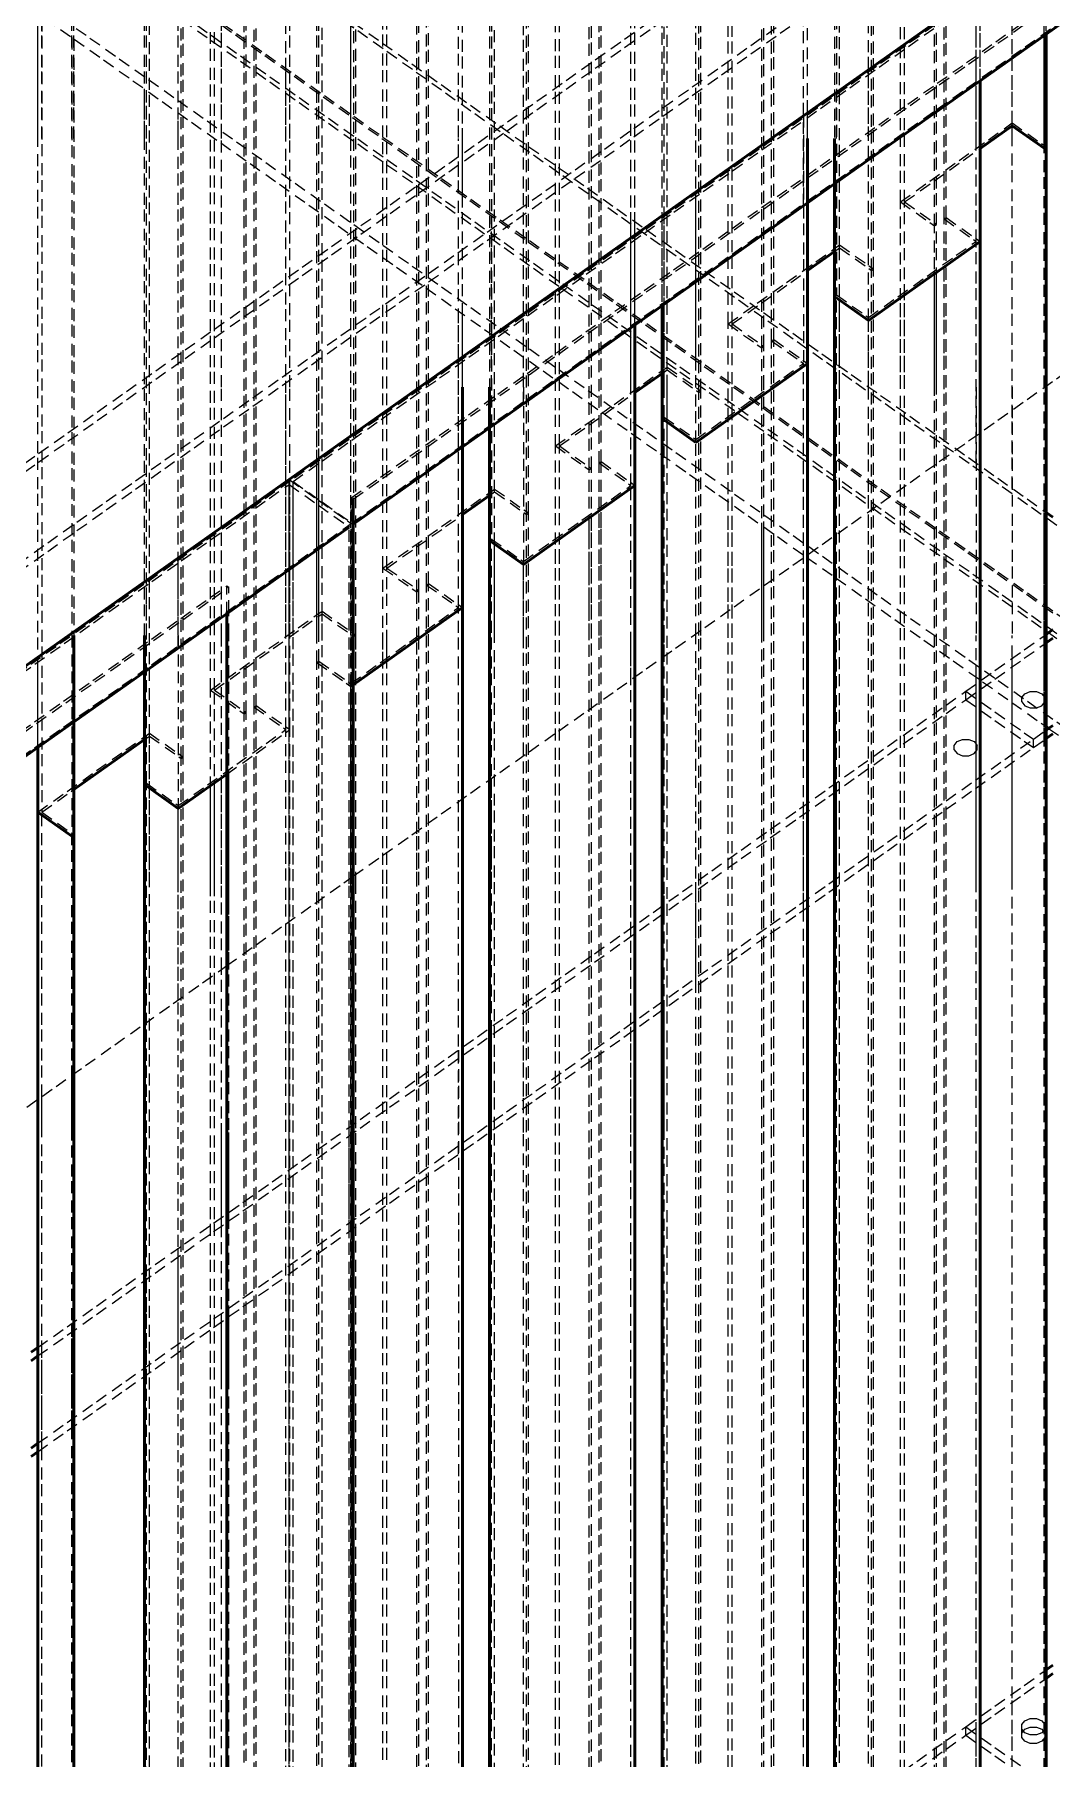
# Model space of a CAD drawing. Header units: millimetres. Extents: x 1091 to 14628, y 360 to 10440.
# Drawn here: x 4348 to 4666, y 2365 to 2906 of the extents above; entities that cross this region are included whole.
import ezdxf

# ---------------------------------------------------------------- set-up
doc = ezdxf.new("R2010")
doc.units = ezdxf.units.MM
doc.linetypes.add('Hidden', pattern=[15, 5, -3, 5, -2])
for name, color, linetype, lineweight in [('Default', 7, 'Continuous', 50), ('Edges', 7, 'Hidden', 15), ('HiddenEdges', 2, 'Hidden', 15), ('HiddenSilhouettes', 2, 'Hidden', 15), ('HiddenWires', 7, 'Hidden', 15), ('Silhouettes', 7, 'Continuous', 50), ('Wires', 7, 'Hidden', 15)]:
    doc.layers.add(name, color=color, linetype=linetype, lineweight=lineweight)

# ---------------------------------------------------------------- blocks, each defined once
blk = doc.blocks.new('Isometric')
at = {"layer": 'Edges'}
for points in [[(1722.724239325446, -834.7443493171438), (1722.724231755429, -787.6605266284705)], [(1709.430598823753, -825.3443246879872), (1709.43059427636, -797.0605469829918)], [(1709.430598630829, -824.1443737614914), (1709.430598630819, -824.144312180646)], [(1722.724255403188, -934.744328868014), (1722.724239325446, -834.7443493171438)], [(1577.201652629384, -957.6443460258627), (1577.201641843819, -890.5605274270154)], [(1709.430616372549, -934.4939338875458), (1709.430633066499, -1038.326590687279)], [(1722.724342228756, -1474.780058942874), (1722.72425536293, -934.4939338875458)], [(1722.724279083517, -1082.030710579357), (1722.724263691752, -986.2973574732293)], [(627.0617510559632, -1561.562332584145), (1433.163573251762, -991.5623195412352)], [(1432.315090321774, -1059.194089183902), (1432.315079680992, -993.0107887322113)], [(1433.163584173746, -1059.494631731392), (1433.163573251762, -991.5623195412347)], [(1407.142373855323, -1077.894404331448), (1407.142363069757, -1010.8105857326)], [(1381.969291306381, -1038.326590687279), (1381.969289744274, -1028.610634968031)], [(1316.279210447656, -1038.326590687279), (1316.279223923661, -1122.144349790001)], [(1360.826941360289, -1038.326590687279), (1360.826952987354, -1110.644349526855)], [(1381.969313392033, -1175.694437207575), (1381.969291306381, -1038.326590687279)], [(1407.142386717516, -1157.894387972144), (1407.14236749371, -1038.326590687279)], [(1432.315103660701, -1142.159247487012), (1432.315086966751, -1038.326590687279)], [(1433.163597464351, -1142.159247487012), (1433.163580770402, -1038.326590687279)], [(1505.076790908842, -1245.991904286746), (1505.076757520943, -1038.326590687279)], [(1577.201689171906, -1184.930711377902), (1577.201665491577, -1037.644329666559)], [(1709.430649760449, -1142.159247487012), (1709.430634604917, -1047.895205288499)], [(1381.969308000331, -1142.159247487012), (1381.969300336915, -1094.494502640382)], [(1316.279243835555, -1245.991904286746), (1316.279223923661, -1122.144349790001)], [(1360.827082590332, -1916.746061634054), (1360.826958054239, -1142.159247487012)], [(1381.969330641265, -1282.98082709857), (1381.969308000331, -1142.159247487012)], [(1407.142403966749, -1265.180777863139), (1407.14238418766, -1142.159247487012)], [(1432.31512035465, -1245.991904286746), (1432.31510332875, -1140.094590971755)], [(1433.163614158301, -1245.991904286746), (1433.163597035938, -1139.494615372088)], [(1577.201752317145, -1577.680059741419), (1577.201682172376, -1141.395185732522)], [(1505.076882351685, -1814.746059300059), (1505.076782291699, -1192.39518689952)], [(1381.969391470079, -1661.322531485679), (1381.96932469428, -1245.991904286746)], [(1432.315127009079, -1287.380972683098), (1432.315120009549, -1243.845447037718)], [(1432.315190154318, -1680.130321046615), (1432.31512035465, -1245.991904286746)], [(1433.163620716268, -1286.780997083431), (1433.163613716737, -1243.245471438052)], [(1433.163683861506, -1679.530345446948), (1433.163614158301, -1245.991904286746)], [(1360.826991442139, -1349.824561086479), (1360.826982530346, -1294.395189233514)], [(1722.724355526629, -1557.489874685945), (1722.724338832679, -1453.657217886212)]]:
    blk.add_lwpolyline(points, dxfattribs=at)
for points in [[(1433.163573251762, -991.5623195412347, 0), (2239.26539544756, -421.5623064983247, 0)], [(1709.43062319006, -976.8973328440732, 0), (1709.430598823753, -825.3443246879872, 0)], [(1649.32655251006, -906.6443448588655, 0), (1649.326540293696, -830.6612770878126, 0)], [(1649.326682113038, -1712.746056966065, 0), (1649.32655251006, -906.6443448588655, 0)], [(1505.076740826993, -934.4939338875458, 0), (1505.076752748707, -1008.64434719286, 0)], [(1577.20166560127, -1038.326590687279, 0), (1577.201652629384, -957.6443460258627, 0)], [(1407.142184769179, -973.1624167764521, 0), (1433.163573251762, -991.5623195412347, 0)], [(1649.326573681595, -1038.326590687279, 0), (1649.326563403215, -974.3973442505312, 0)], [(1505.076765610901, -1088.644330833556, 0), (1505.076752748707, -1008.64434719286, 0)], [(1723.572807181352, -1026.897373873566, 0), (1726.401241701862, -1028.8973793763, 0)], [(1709.430716536248, -1557.489874685945, 0), (1709.430633066499, -1038.326590687279, 0)], [(1649.326590375545, -1142.159247487012, 0), (1649.326582053051, -1090.395184565526, 0)], [(1360.826965849548, -1190.64433316755, 0), (1360.826952987354, -1110.644349526855, 0)], [(1316.279263681732, -1369.430711052214, 0), (1316.279240001403, -1222.144329340871, 0)], [(1407.142473543084, -1697.930118047004, 0), (1407.14240088161, -1245.991904286746, 0)], [(1407.14241757556, -1349.824561086479, 0), (1407.142409829411, -1301.645235858455, 0)], [(1381.96934138823, -1349.824561086479, 0), (1381.969336503927, -1319.445285093886, 0)], [(1316.279333258067, -1802.180051236079, 0), (1316.279256682201, -1325.895185406835, 0)], [(1709.430728426731, -1631.446036795186, 0), (1709.430704181252, -1480.644545472363, 0)]]:
    blk.add_polyline3d(points, dxfattribs=at)
at = {"layer": 'HiddenEdges'}
for points in [[(-598.9189538132803, 616.231204212138), (2726.603860038845, -1735.268849595611)], [(-572.7559923179786, 587.3550491884016), (2778.929769463667, -1782.645005042671)], [(1676.903723327044, -867.1443439550144), (1676.903593724066, -61.04263184781576)], [(1636.032825756693, -89.94262640559828), (1636.03295535967, -896.0443385127974)], [(1649.326541724495, -839.5605262600184), (1649.326422907083, -100.5426327516666)], [(1604.778823446367, -918.144345122012), (1604.778693843391, -112.042633014813)], [(1609.728571477395, -914.6443450419238), (1609.728441874417, -108.5426329347251)], [(1565.1807990624, -927.3443270219818), (1565.180669459423, -121.2426149147827)], [(1578.474439564093, -936.7443516511385), (1578.474309961116, -130.6426395439394)], [(1532.653923565691, -969.144346289009), (1532.653793962714, -163.0426341818102)], [(1537.603671596718, -965.6443462089212), (1537.603541993741, -159.5426341017219)], [(1493.055899181723, -978.344328188979), (1493.055769578746, -172.2426160817795)], [(1506.349539683416, -987.7443528181354), (1506.349410080439, -181.6426407109366)], [(1460.529023685015, -1020.144347456006), (1460.528894082038, -214.0426353488074)], [(1465.478771716042, -1016.644347375918), (1465.478642113064, -210.5426352687191)], [(1420.931010090641, -1029.344321726582), (1420.930880487664, -223.2426096193822)], [(1434.224650592334, -1038.744346355738), (1434.224520989357, -232.6426342485393)], [(1388.404123804338, -1071.144348623003), (1388.403994201361, -265.0426365158046)], [(1393.353871835365, -1067.644348542915), (1393.353742232388, -261.5426364357163)], [(1348.806110209964, -1080.344322893579), (1348.805980606987, -274.2426107863798)], [(1362.099750711657, -1089.744347522735), (1362.09962110868, -283.6426354155365)], [(845.8416320912693, -406.2476231469277), (1723.572807181352, -1026.897373873566)], [(1709.430598823753, -825.3443246879872), (1709.430549596751, -519.1633066886127)], [(1722.72423866898, -830.6612770878126), (1722.72418858713, -519.1633066886127)], [(1316.279177059756, -830.6612770878126), (1316.279143671857, -622.995963488346)], [(1432.951836165887, -955.7607325987503), (1432.951782664817, -622.995963488346)], [(1505.076724412154, -832.3972855220591), (1505.076690745143, -622.995963488346)], [(1577.20164890732, -934.4939338875458), (1577.201598825471, -622.995963488346)], [(1347.533304434045, -830.6612770878126), (1347.533283448006, -700.1327785573317)], [(1419.658209816972, -830.6612770878126), (1419.658193123023, -726.8286202880793)], [(1722.724231755429, -787.6605266284705), (1722.724225702433, -750.0122358749004)], [(1316.279170264246, -788.3947120582841), (1316.279210447656, -1038.326590687279)], [(1649.326540293696, -830.6612770878126), (1649.326535671499, -801.912235506448)], [(1347.533347744768, -1100.044348902832), (1347.533301191718, -810.4947229953711)], [(1419.658231441451, -965.1607297922505), (1419.658206816221, -811.9972697050591)], [(1636.032944847548, -830.6612770878126), (1636.032941736657, -811.3122250705537)], [(1360.826941360289, -1038.326590687279), (1360.826906241371, -819.8947225561462)], [(1709.430643222832, -830.6612770878126), (1709.430642175056, -824.1443429710757)], [(1505.076741963142, -941.560528594013), (1505.076724133043, -830.6612770878126)], [(1577.201647123235, -923.3973198914157), (1577.201635790823, -852.912236673445)], [(1491.783145380845, -934.4939338875458), (1491.783133885799, -862.997301693573)], [(1563.908053461171, -934.4939338875458), (1563.90804185598, -862.3122262375512)], [(1505.076740826993, -934.4939338875458), (1505.076730843254, -872.3972955322995)], [(1637.305708292222, -934.4939338875458), (1637.305698943077, -876.3443258549844)], [(1637.305751836454, -934.4939338875458), (1637.305742294379, -875.1443441380727)], [(1636.03299511774, -1143.330699775011), (1636.03295535967, -896.0443385127974)], [(1637.305828546054, -1682.446037962184), (1637.305702255089, -896.94430659619)], [(1649.326600531879, -934.4939338875458), (1649.326595861363, -905.444363141954)], [(1565.180805019276, -964.3947698781594), (1565.1807990624, -927.3443270219818)], [(1565.180843756128, -934.4939338875458), (1565.180842413703, -926.1443453050704)], [(1565.180928665378, -1733.446039129181), (1565.180800211896, -934.4939338875458)], [(1604.778953049345, -1724.246057229211), (1604.778826075013, -934.4939338875458)], [(1563.908071556735, -1047.044319230665), (1563.908055478993, -947.0443396797946)], [(1577.201709145502, -1038.326590687279), (1577.201695980687, -956.4443643089512)], [(1419.658243204872, -1038.326590687279), (1419.658231305033, -964.3122362009403)], [(1636.032978235447, -1038.326590687279), (1636.032966445759, -964.997350411805)], [(1407.142456480679, -2663.14755058113), (1407.142184769179, -973.1624167764528)], [(1408.83937932094, -974.0110080001732), (1434.012101655788, -991.8108130949736)], [(1493.055952369751, -1038.326590687279), (1493.055942533026, -977.1443464720674)], [(1433.163984263494, -2618.726021623051), (1433.16372091935, -980.7839802158178)], [(1537.603801199696, -1771.74605831612), (1537.603674619342, -984.4443911925994)], [(1532.65405316867, -1775.246058396208), (1532.653926588315, -987.9443912726877)], [(1604.778842768962, -1038.326590687279), (1604.778835384167, -992.394809494747)], [(1491.783178768744, -1142.159247487012), (1491.783155598317, -998.0443408467918)], [(1493.056028784701, -1784.446040296178), (1493.055902493736, -998.9443089301844)], [(1360.826942201789, -1043.560530928007), (1360.826936148793, -1005.912240174438)], [(1407.142363069757, -1010.8105857326), (1407.142362933339, -1009.962092141291)], [(627.0618987235516, -1550.783993258728), (1381.120621920188, -1017.58400509048)], [(1420.931139693619, -1835.44603383378), (1420.931010090641, -1029.344321726582)], [(1578.474455896226, -1038.326590687279), (1578.474455641835, -1036.744331202009)], [(1460.529153287993, -1826.246059563206), (1460.52902660831, -1038.326590687279)], [(1563.908088805968, -1154.33070912166), (1563.908070155121, -1038.326590687279)], [(1689.985252886453, -1065.180699542802), (1689.985252318018, -1061.645165717771)], [(1316.279216353644, -1075.060527101328), (1316.279216217226, -1074.212033510018)], [(1348.806152903047, -1142.159247487012), (1348.806142771673, -1079.144348806062)], [(1718.269520918365, -1085.180700000448), (1718.269520349931, -1081.645166175417)], [(1347.533371209844, -1245.991904286746), (1347.533347744768, -1100.044348902832)], [(1348.80612014841, -1142.159247487012), (1348.806113521981, -1100.944330337671)], [(1491.783285201295, -1804.146052953991), (1491.783171676059, -1098.044320397662)], [(1636.033084962648, -1702.146050619996), (1636.032988118209, -1099.795174129631)], [(1360.826993506274, -1142.159247487012), (1360.826988246461, -1109.444373531989)], [(1460.52904330226, -1142.159247487012), (1460.529039762757, -1120.144327006876)], [(1434.224667219118, -1142.159247487012), (1434.224666670076, -1138.744325906608)], [(1347.533477347746, -1906.146061010031), (1347.533363822509, -1200.044328453703)], [(1347.533387903793, -1349.824561086479), (1347.533380503308, -1303.795184519666)]]:
    blk.add_lwpolyline(points, dxfattribs=at)
for points in [[(-572.7559999349958, 634.7312046354609, 0), (2778.929761846648, -1735.268849595612, 0)], [(1681.853471358072, -863.6443438749268, 0), (1681.853341755094, -57.54263176772747, 0)], [(1637.305698943077, -876.3443258549844, 0), (1637.305569340099, -70.24261374778553, 0)], [(1650.599339444769, -885.7443504841413, 0), (1650.599209841791, -79.64263837694216, 0)], [(1433.16372091935, -980.7839802158178, 0), (2187.222444115986, -447.5839920475692, 0)], [(1491.783095298995, -622.995963488346, 0), (1491.783155598317, -998.0443408467918, 0)], [(1563.908055478993, -947.0443396797946, 0), (1563.908003379322, -622.995963488346, 0)], [(1360.82690797239, -830.6612770878126, 0), (1360.826884570213, -685.1049341641999, 0)], [(1709.430598630829, -824.1443737614914, 0), (1709.430588223364, -759.4122562294215, 0)], [(1432.951816052716, -830.6612770878126, 0), (1432.951808132173, -781.3972611629436, 0)], [(1681.853600961049, -1669.746055982126, 0), (1681.853471358072, -863.6443438749268, 0)], [(1676.903852930022, -1673.246056062214, 0), (1676.903723327044, -867.1443439550144, 0)], [(1681.853482749088, -934.4939338875458, 0), (1681.853471551006, -864.8443563822682, 0)], [(1650.599469047747, -1691.84606259134, 0), (1650.599339444769, -885.7443504841413, 0)], [(1676.903734155339, -934.4939338875458, 0), (1676.903726349667, -885.944388938693, 0)], [(1609.728701080373, -1720.746057149123, 0), (1609.728571477395, -914.6443450419238, 0)], [(1604.77882742609, -942.8973337526693, 0), (1604.778823446367, -918.144345122012, 0)], [(1419.658244928046, -1049.044349643184, 0), (1419.658226510922, -934.4939338875458, 0)], [(1432.951852868031, -1059.644348359857, 0), (1432.951832746666, -934.4939338875458, 0)], [(1578.474569167071, -1742.846063758338, 0), (1578.474439564093, -936.7443516511385, 0)], [(1432.951849440616, -1038.326590687279, 0), (1432.951836029469, -954.9122390074399, 0)], [(1532.653934688636, -1038.326590687279, 0), (1532.653923565691, -969.144346289009, 0)], [(1537.603683282384, -1038.326590687279, 0), (1537.603671596718, -965.6443462089212, 0)], [(1407.14236749371, -1038.326590687279, 0), (1407.142357346144, -975.2109836374109, 0)], [(1493.055908825519, -1038.326590687279, 0), (1493.055899181723, -978.344328188979, 0)], [(1433.16372091935, -980.7839802158178, 0), (1434.012387067085, -981.3840778857993, 0)], [(1506.349669286394, -1793.846064925335, 0), (1506.349539683416, -987.7443528181354, 0)], [(1505.076801065175, -1038.326590687279, 0), (1505.07679610001, -1007.444365475949, 0)], [(1347.533337821944, -1038.326590687279, 0), (1347.533334121755, -1015.312235460589, 0)], [(1381.969289744274, -1028.610634968031, 0), (1381.969288067923, -1018.184102760461, 0)], [(1460.529026900564, -1040.14434336618, 0), (1460.529023685015, -1020.144347456006, 0)], [(1465.478901319019, -1822.746059483117, 0), (1465.478771716042, -1016.644347375918, 0)], [(1420.931044289424, -1038.326590687279, 0), (1420.931042652349, -1028.144347639065, 0)], [(1434.224780195312, -1844.846058462937, 0), (1434.224650592334, -1038.744346355738, 0)], [(1419.658374531024, -1855.146061750383, 0), (1419.658244928046, -1049.044349643184, 0)], [(1432.951898889203, -1142.159247487012, 0), (1432.951885429739, -1058.44437427234, 0)], [(1432.951982471009, -1865.746060467056, 0), (1432.951852868031, -1059.644348359857, 0)], [(1388.404253407316, -1877.246060730203, 0), (1388.404123804338, -1071.144348623003, 0)], [(1393.354001438343, -1873.746060650114, 0), (1393.353871835365, -1067.644348542915, 0)], [(1348.806239812942, -1886.446035000778, 0), (1348.806110209964, -1080.344322893579, 0)], [(1362.099880314635, -1895.846059629934, 0), (1362.099750711657, -1089.744347522735, 0)], [(1563.908158382303, -1587.080049305525, 0), (1563.908086849071, -1142.159247487012, 0)], [(1563.908103543021, -1245.991904286746, 0), (1563.90809466863, -1190.795167116976, 0)], [(1491.783195462694, -1245.991904286746, 0), (1491.783188356857, -1201.795176463626, 0)]]:
    blk.add_polyline3d(points, dxfattribs=at)
at = {"layer": 'HiddenSilhouettes'}
for points in [[(-572.7559926590386, 589.4763694834205), (2746.929765399376, -1757.896262026753)], [(601.0403627097999, -1544.010923410673), (2722.360947435584, -44.01088908722477)], [(1651.447876310336, -885.1443443668959), (1651.447746707358, -79.04263225969726)], [(1590.636689430411, -908.1443448931889), (1590.636559827434, -102.0426327859896)], [(1622.173664520882, -858.7605081159743), (1622.173545510545, -118.5426636811267)], [(1579.322976429659, -936.1443455338933), (1579.322846826682, -130.042633426694)], [(1518.511789549735, -959.1443460601859), (1518.511659946758, -153.0426339529872)], [(1520.208819929564, -959.1443155426073), (1520.208690326587, -153.0426034354082)], [(1533.502460431258, -968.5443401717639), (1533.50233082828, -162.4426280645648)], [(1536.755134731152, -966.2443523261663), (1536.755005128176, -160.1426402189672)], [(1635.184300894431, -165.2005208555993), (1635.184407885515, -830.6612770878126)], [(1507.198076548982, -987.1443467008903), (1507.197946946005, -181.0426345936917)], [(1446.386889669058, -1010.144347227183), (1446.386760066081, -204.0426351199844)], [(1448.083909259293, -1010.144324338999), (1448.083779656316, -204.0426122317999)], [(1461.377549760986, -1019.544348968156), (1461.377420158009, -213.442636860957)], [(1464.630245640071, -1017.244345863769), (1464.630116037094, -211.1426337565699)], [(1435.073176668306, -1038.144347867888), (1435.073047065328, -232.0426357606884)], [(1374.261989788382, -1061.14434839418), (1374.261860185405, -255.0426362869816)], [(1375.959009378617, -1061.144325505996), (1375.95887977564, -255.0426133987976)], [(1389.252649880309, -1070.544350135153), (1389.252520277332, -264.4426380279542)], [(1392.505345759394, -1068.244347030766), (1392.505216156417, -262.1426349235671)], [(1362.948276787629, -1089.144349034885), (1362.948147184652, -283.0426369276861)], [(870.5730081758866, -383.735343809954), (1723.572800750253, -986.8973638633256)], [(815.2381225545673, -434.1051411849357), (1723.57281513943, -1076.394849615644)], [(1694.298568083485, -830.6612770878126), (1694.298518001636, -519.1633066886127)], [(1695.995598463319, -830.6612770878126), (1695.99554838147, -519.1633066886127)], [(1723.572775631013, -830.6612770878126), (1723.572725549163, -519.1633066886127)], [(1302.137044651575, -830.6612770878126), (1302.137011263675, -622.995963488346)], [(1303.834032876962, -622.995963488346), (1303.834111520988, -1112.144325242482)], [(1317.127705255244, -830.6612770878126), (1317.127671867344, -622.995963488346)], [(1477.923858255388, -853.1973125745999), (1477.923821244201, -622.995963488346)], [(1479.620878038555, -854.3972869349648), (1479.62084083444, -622.995963488346)], [(1490.934558336962, -622.995963488346), (1490.934608418811, -934.4939338875458)], [(1550.048768616783, -934.4939338875458), (1550.048718534933, -622.995963488346)], [(1551.745798996616, -934.4939338875458), (1551.745748914767, -622.995963488346)], [(1563.059516499138, -934.4939338875458), (1563.059466417289, -622.995963488346)], [(1265.72107534622, -988.292800659126), (1689.985192291377, -688.2927937944364)], [(1265.721075914654, -991.8283344841575), (1689.98519285981, -691.8283276194679)], [(1294.005343378132, -1008.292801116772), (1718.269460323289, -708.2927942520826)], [(1294.005343946566, -1011.828334941804), (1718.269460891723, -711.8283280771141)], [(1405.798969751869, -974.960706825311), (1405.798929857825, -726.8286202880793)], [(1407.495966142013, -830.6612770878126), (1407.495949448064, -726.8286202880793)], [(1418.809683644535, -830.6612770878126), (1418.809666950585, -726.8286202880793)], [(1694.298574994198, -873.6443746213283), (1694.298558348562, -770.1122161954067)], [(1695.995594588462, -806.5605255049027), (1695.995588535466, -768.9122347513326)], [(1302.137089907705, -1112.144349561178), (1302.13703624829, -778.3947118294609)], [(1317.1276985562, -788.9947122494948), (1317.127738643143, -1038.326590687279)], [(1405.798946551774, -830.6612770878126), (1405.798941975407, -802.1972882154841)], [(1407.495982835963, -934.4939338875458), (1407.495961758575, -803.3972625758493)], [(1346.684808952107, -1038.326590687279), (1346.684772225414, -809.894722327323)], [(1418.80970536548, -965.7607282801009), (1418.809680547317, -811.3972709443608)], [(1622.173658467885, -821.112217362404), (1622.173675113522, -924.6443757883258)], [(1623.870690382993, -830.6612770878126), (1623.870688654789, -819.9122359183295)], [(1662.761589311087, -857.1443437261914), (1709.430642175056, -824.1443429710757)], [(1477.923886141763, -1026.644370492925), (1477.923854632101, -830.6612770878126)], [(1479.62089091629, -934.4939338875458), (1479.62087422234, -830.6612770878126)], [(1664.458619690917, -857.1443132086126), (1695.995599135855, -834.844303209898)], [(1662.761589311087, -857.1443437261914), (1676.903723327044, -867.1443439550144)], [(1664.458632126992, -934.4939338875458), (1664.458619690917, -857.1443132086126)], [(1664.458619690917, -857.1443132086126), (1677.752260192611, -866.5443378377695)], [(1681.004934492506, -864.2443499921719), (1681.853471358072, -863.6443438749268)], [(1681.004945787055, -934.4939338875458), (1681.004934492506, -864.2443499921719)], [(1681.004934492506, -864.2443499921719), (1694.298574994198, -873.6443746213283)], [(1681.853471358072, -863.6443438749268), (1695.995605374027, -873.6443441037497)], [(1676.903723327044, -867.1443439550144), (1677.752260192611, -866.5443378377695)], [(1677.752271117373, -934.4939338875458), (1677.752260192611, -866.5443378377695)], [(1590.636689430411, -908.1443448931889), (1637.305742294379, -875.1443441380727)], [(1635.184415471481, -877.8442996463639), (1637.305698943077, -876.3443258549844)], [(1649.326639405591, -905.4443323515379), (1694.298574994198, -873.6443746213283)], [(1694.298589874632, -966.1973680123085), (1694.298574994198, -873.6443746213283)], [(1635.184418494104, -896.6443446300425), (1636.03295535967, -896.0443385127974)], [(1636.03295535967, -896.0443385127974), (1649.326595861363, -905.444363141954)], [(1662.761601747157, -934.4939338875458), (1662.761595549259, -895.9443846200447)], [(1664.458749293895, -1663.246025315812), (1664.458625736164, -894.7444031759694)], [(1477.923875549123, -960.760502820574), (1477.923866213465, -902.6947883166779)], [(1592.333740740616, -1038.326590687279), (1592.333719810241, -908.1443143756098)], [(1608.880034611829, -915.2443511591689), (1609.728571477395, -914.6443450419238)], [(1609.728571477395, -914.6443450419238), (1623.870705493351, -924.6443452707467)], [(1605.627363037047, -934.4939338875458), (1605.627360311934, -917.5443390047667)], [(1518.511789549735, -959.1443460601859), (1565.180842413703, -926.1443453050704)], [(1563.059515590804, -928.8443008133618), (1565.1807990624, -927.3443270219818)], [(1565.1807990624, -927.3443270219818), (1578.474439564093, -936.7443516511385)], [(1565.180842413703, -926.1443453050704), (1579.322976429659, -936.1443455338933)], [(1577.201739524914, -956.4443335185356), (1622.173675113522, -924.6443757883258)], [(1622.173693391058, -1038.326590687279), (1622.173675113522, -924.6443757883258)], [(1405.798986261087, -1077.644371659923), (1405.798963245724, -934.4939338875458)], [(1407.495999529913, -1038.326590687279), (1407.495982835963, -934.4939338875458)], [(1418.809718852074, -1049.644348131034), (1418.809700338485, -934.4939338875458)], [(1578.474439564093, -936.7443516511385), (1579.322976429659, -936.1443455338933)], [(1592.333726048413, -946.944355269462), (1592.333724046666, -934.4939338875458)], [(1605.627489914912, -1723.646051111966), (1605.627363037047, -934.4939338875458)], [(1694.298584777435, -934.4939338875458), (1694.298601471385, -1038.326590687279)], [(1490.934611162734, -951.5605242753638), (1490.934611026315, -950.7120306840538)], [(1563.059518613428, -947.6443457970397), (1563.908055478993, -947.0443396797946)], [(1518.511789549735, -959.1443460601859), (1532.653923565691, -969.144346289009)], [(1532.653923565691, -969.144346289009), (1533.502460431258, -968.5443401717639)], [(1533.50247165067, -1038.326590687279), (1533.502460431258, -968.5443401717639)], [(1536.755134731152, -966.2443523261663), (1537.603671596718, -965.6443462089212)], [(1536.755134731152, -966.2443523261663), (1550.048775232846, -975.6443769553227)], [(1537.603671596718, -965.6443462089212), (1551.745805612675, -975.6443464377444)], [(602.7375571251428, -1544.011021043084), (1407.142357346144, -975.2109836374109)], [(1405.798979939674, -1038.326590687279), (1405.79896961545, -974.1122132340015)], [(1407.496005851322, -1077.644348771739), (1407.49598901276, -972.9122394193207)], [(1408.839389399022, -1036.694436873862), (1408.839379377454, -974.362514756853)], [(1446.386889669058, -1010.144347227183), (1493.055942533026, -977.1443464720674)], [(1493.055899181723, -978.344328188979), (1506.349539683416, -987.7443528181354)], [(1493.055942533026, -977.1443464720674), (1507.198076548982, -987.1443467008903)], [(1505.076839644238, -1007.444334685533), (1550.048775232846, -975.6443769553227)], [(1550.048788287964, -1056.844311522515), (1550.048775232846, -975.6443769553227)], [(1536.755264334131, -1772.346064433365), (1536.755137753776, -985.0443973098447)], [(1448.083909259293, -1010.144324338999), (1479.620899493827, -987.8443067108892)], [(1506.349539683416, -987.7443528181354), (1507.198076548982, -987.1443467008903)], [(1533.502590034235, -1774.646052278963), (1533.502463453881, -987.3443851554423)], [(1605.627379730996, -1038.326590687279), (1605.62737244267, -992.9948158848438)], [(1490.934618732751, -998.6443469640369), (1491.783155598317, -998.0443408467918)], [(1518.511802280455, -1038.326590687279), (1518.511795787907, -997.9443869540387)], [(1520.208832660289, -1038.326590687279), (1520.208825974811, -996.744405509964)], [(1408.839523213034, -1868.987845085145), (1408.839385044554, -1009.610610095363)], [(1446.386889669058, -1010.144347227183), (1460.529023685015, -1020.144347456006)], [(1448.083915497465, -1048.944365232851), (1448.083909259293, -1010.144324338999)], [(1448.083909259293, -1010.144324338999), (1461.377549760986, -1019.544348968156)], [(627.9105648712862, -1551.38409092871), (1381.969288067923, -1018.184102760461)], [(1381.120623789504, -1029.21073236512), (1381.120621920188, -1017.58400509048)], [(1460.529023685015, -1020.144347456006), (1461.377549760986, -1019.544348968156)], [(1464.630245640071, -1017.244345863769), (1465.478771716042, -1016.644347375918)], [(1464.630245640071, -1017.244345863769), (1477.923886141763, -1026.644370492925)], [(1465.478771716042, -1016.644347375918), (1479.620905731998, -1026.644347604741)], [(1374.261989788382, -1061.14434839418), (1420.931042652349, -1028.144347639065)], [(1375.959009378617, -1061.144325505996), (1420.931010090641, -1029.344321726582)], [(1420.931042652349, -1028.144347639065), (1435.073176668306, -1038.144347867888)], [(1432.951885429739, -1058.44437427234), (1477.923886141763, -1026.644370492925)], [(1477.92390471395, -1142.159247487012), (1477.923886141763, -1026.644370492925)], [(1434.224650592334, -1038.744346355738), (1435.073176668306, -1038.144347867888)], [(1435.073193391556, -1142.159247487012), (1435.073176697606, -1038.326590687279)], [(1446.386910894077, -1142.159247487012), (1446.386894200128, -1038.326590687279)], [(1448.083930484316, -1142.159247487012), (1448.083913790366, -1038.326590687279)], [(1461.377569474696, -1142.159247487012), (1461.377552780747, -1038.326590687279)], [(1689.985252318018, -1061.645165717771), (1723.572808949551, -1037.895178816732)], [(1689.985252886453, -1065.180699542802), (1723.572809517985, -1041.430712641765)], [(1694.298668247184, -1453.657217886212), (1694.298601471385, -1038.326590687279)], [(1302.137085553236, -1085.060522782679), (1302.13707950024, -1047.412232029109)], [(1418.809718852074, -1049.644348131034), (1419.658244928046, -1049.044349643184)], [(1418.809718852074, -1049.644348131034), (1432.951852868031, -1059.644348359857)], [(1432.951852868031, -1059.644348359857), (1434.012112441353, -1058.894631693821)], [(1302.137126450228, -1339.430714913217), (1689.985252886453, -1065.180699542802)], [(1374.261989788382, -1061.14434839418), (1388.404123804338, -1071.144348623003)], [(1375.959022403989, -1142.159247487012), (1375.959009378617, -1061.144325505996)], [(1689.985252318018, -1061.645165717771), (1718.269520349931, -1081.645166175417)], [(1689.985252886453, -1065.180699542802), (1718.269520918365, -1085.180700000448)], [(1388.404123804338, -1071.144348623003), (1389.252649880309, -1070.544350135153)], [(1392.505345759394, -1068.244347030766), (1393.353871835365, -1067.644348542915)], [(1392.505345759394, -1068.244347030766), (1405.798986261087, -1077.644371659923)], [(1302.137089907705, -1112.144349561178), (1348.806142771673, -1079.144348806062)], [(1317.127744452665, -1074.460527182966), (1317.127744316247, -1073.612033591656)], [(1348.806142771673, -1079.144348806062), (1362.948276787629, -1089.144349034885)], [(1360.826988246461, -1109.444373531989), (1405.798986261087, -1077.644371659923)], [(1381.120634575069, -1096.294550963967), (1407.496005851322, -1077.644348771739)], [(1724.633702403978, -1077.145010296929), (2120.259848248226, -1356.894979043307)], [(1302.13713231289, -1375.895172908533), (1718.269520349931, -1081.645166175417)], [(1362.099750711657, -1089.744347522735), (1362.948276787629, -1089.144349034885)], [(1347.533347744768, -1100.044348902832), (1360.826952794421, -1109.444348463608)], [(1374.262002813751, -1142.159247487012), (1374.261996026553, -1099.944389288033)], [(1303.834111520988, -1112.144325242482), (1317.127749000059, -1102.74430488796)], [(1477.92392287721, -1255.13068677146), (1477.923899196881, -1107.844305060118)], [(1622.17371184897, -1153.130692066861), (1622.173704849438, -1109.595166421481)], [(1461.377679363964, -1825.646061075355), (1461.377565838728, -1119.544328519027)], [(1435.073306271283, -1844.246059975087), (1435.073192746047, -1138.144327418758)], [(1550.048818698632, -1245.991904286746), (1550.048802004682, -1142.159247487012)], [(1550.048875113532, -1596.880041597374), (1550.048811399859, -1200.595159408826)], [(1477.92391587768, -1211.595161126081), (1477.924015744741, -1832.746082600125)], [(1303.834223878017, -1810.980071672239), (1303.834130621353, -1230.944349777031)], [(1694.298684941134, -1557.489874685945), (1694.298668247184, -1453.657217886212)], [(1694.298704597176, -1679.746086728528), (1694.29867430645, -1491.344505438349)], [(1302.137195458129, -1768.64452127205), (1689.985321894354, -1494.394505901635)], [(1302.137196026563, -1772.180055097082), (1689.985322462788, -1497.930039726667)], [(1689.985322462788, -1497.930039726667), (1689.985321894354, -1494.394505901635)], [(1689.985321894354, -1494.394505901635), (1718.269589926267, -1514.394506359281)], [(1689.985322462788, -1497.930039726667), (1718.269590494701, -1517.930040184313)], [(1713.439964613078, -1498.845103128801), (1713.439964044644, -1495.309569303769)], [(1713.439999299145, -1497.015000643229), (1714.73406020626, -1495.430039669461), (1716.975533607022, -1494.515000586023), (1719.563689977781, -1494.51497579049), (1721.805128018126, -1495.430039669461), (1723.099223481771, -1497.014975847696), (1723.099188121354, -1498.845078810105), (1721.805127214239, -1500.430039783873), (1719.563653813477, -1501.345078867311), (1716.975498117067, -1501.345103186007), (1714.734059402373, -1500.430039783873), (1713.439964613078, -1498.845103128801)]]:
    blk.add_lwpolyline(points, dxfattribs=at)
blk.add_lwpolyline([(1713.439998730711, -1493.479466818197), (1714.734059637826, -1491.89450584443), (1716.975533038587, -1490.979466760991), (1719.563689409347, -1490.979441965458), (1721.805127449692, -1491.89450584443), (1723.099222913337, -1493.479442022664), (1723.099187552919, -1495.309544985074), (1721.805126645805, -1496.894505958841), (1719.563653245043, -1497.809545042279), (1716.975497548633, -1497.809569360975), (1714.734058833939, -1496.894505958841), (1713.439964044644, -1495.309569303769)], close=True, dxfattribs=at)
for points in [[(-598.9189465373233, 570.9763690600985, 0), (2726.603867314803, -1780.523684747651, 0)], [(1662.761589311087, -857.1443437261914, 0), (1662.761459708111, -51.0426316189928, 0)], [(1664.458619690917, -857.1443132086126, 0), (1664.458490087939, -51.04260110141377, 0)], [(1677.752260192611, -866.5443378377695, 0), (1677.752130589633, -60.4426257305704, 0)], [(1681.004934492506, -864.2443499921719, 0), (1681.004804889528, -58.14263788497237, 0)], [(1592.333719810241, -908.1443143756098, 0), (1592.333590495068, -103.8326794896798, 0)], [(1605.627360311934, -917.5443390047667, 0), (1605.627230708956, -111.4426268975676, 0)], [(1608.880034611829, -915.2443511591689, 0), (1608.879905008851, -109.14263905197, 0)], [(1623.870694707786, -857.5605266718997, 0), (1623.870575890374, -118.5426331635481, 0)], [(1408.83937932094, -974.0110080001732, 0), (2213.244179541942, -405.2109705945004, 0)], [(1434.012387067085, -981.3840778857993, 0), (2188.07111026372, -448.1840897175516, 0)], [(1346.684775564208, -830.6612770878126, 0), (1346.684754732391, -701.0920037803651, 0)], [(1303.834066264862, -830.6612770878126, 0), (1303.834058054505, -779.5946876203373, 0)], [(1709.430642175056, -824.1443429710757, 0), (1723.572776191012, -834.1443431998989, 0)], [(1635.184410924088, -849.560521941369, 0), (1635.184410787669, -848.7120283500592, 0)], [(1662.761718914065, -1663.246055833391, 0), (1662.761589311087, -857.1443437261914, 0)], [(1550.048775232846, -975.6443769553227, 0), (1550.048757314672, -864.1973192940773, 0)], [(1563.059515590804, -928.8443008133618, 0), (1563.059504990415, -862.9122323547961, 0)], [(1551.745794827109, -908.5605278388969, 0), (1551.745787887436, -865.3973012838401, 0)], [(1637.305742294379, -875.1443441380727, 0), (1651.447876310336, -885.1443443668959, 0)], [(1637.305742487314, -876.3443566454139, 0), (1650.599339444769, -885.7443504841413, 0)], [(1592.333719810241, -908.1443143756098, 0), (1623.870699255179, -885.8443043768948, 0)], [(1650.599339444769, -885.7443504841413, 0), (1651.447876310336, -885.1443443668959, 0)], [(1651.448005913313, -1691.246056474095, 0), (1651.447876310336, -885.1443443668959, 0)], [(1677.752389795588, -1672.646049944969, 0), (1677.752263215234, -885.3443828214474, 0)], [(1681.005064095484, -1670.346062099371, 0), (1681.004937515129, -883.0443949758494, 0)], [(1479.620894946433, -959.5605290058941, 0), (1479.620885996633, -903.8947626770428, 0)], [(1590.636695861508, -948.1443367135371, 0), (1590.636689430411, -908.1443448931889, 0)], [(1590.636689430411, -908.1443448931889, 0), (1604.778823446367, -918.144345122012, 0)], [(1592.333719810241, -908.1443143756098, 0), (1605.627360311934, -917.5443390047667, 0)], [(1604.778823446367, -918.144345122012, 0), (1605.627360311934, -917.5443390047667, 0)], [(1608.880164214807, -1721.346063266368, 0), (1608.880034611829, -915.2443511591689, 0)], [(1608.880034611829, -915.2443511591689, 0), (1622.173675113522, -924.6443757883258, 0)], [(1579.323106032637, -1742.246057641092, 0), (1579.322976429659, -936.1443455338933, 0)], [(1590.636819033389, -1714.246057000388, 0), (1590.636693666831, -934.4939338875458, 0)], [(1520.208819929564, -959.1443155426073, 0), (1551.745799374503, -936.8443055438922, 0)], [(1563.908055478993, -947.0443396797946, 0), (1577.201652436449, -956.4443335185217, 0)], [(1622.173781425304, -1585.880032250726, 0), (1622.173680025752, -955.1973536634337, 0)], [(1418.809717032434, -1038.326590687279, 0), (1418.809705229061, -964.9122346887907, 0)], [(1518.511919152713, -1765.246058167385, 0), (1518.511789549735, -959.1443460601859, 0)], [(1520.208949532542, -1765.246027649806, 0), (1520.208819929564, -959.1443155426073, 0)], [(1520.208819929564, -959.1443155426073, 0), (1533.502460431258, -968.5443401717639, 0)], [(1536.755146320351, -1038.326590687279, 0), (1536.755134731152, -966.2443523261663, 0)], [(1407.142357346144, -975.2109836374109, 0), (1431.715104054303, -992.586541840094, 0)], [(1408.839389661436, -1038.326590687279, 0), (1408.83937932094, -974.0110080001732, 0)], [(1408.839385044554, -1009.610610095363, 0), (1408.839379377454, -974.362514756853, 0)], [(1490.934615710128, -979.8443019803588, 0), (1493.055899181723, -978.344328188979, 0)], [(1590.636710360781, -1038.326590687279, 0), (1590.636701368212, -982.3948092659236, 0)], [(1592.333849413219, -1714.246026482809, 0), (1592.333731940977, -983.5947912556871, 0)], [(1434.012388743436, -991.8106100933694, 0), (1434.012388607017, -990.9621165020594, 0)], [(1507.19820615196, -1793.24605880809, 0), (1507.198076548982, -987.1443467008903, 0)], [(1491.783155598317, -998.0443408467918, 0), (1505.07679610001, -1007.444365475949, 0)], [(1446.386896100155, -1050.144339047531, 0), (1446.386889669058, -1010.144347227183, 0)], [(1381.120621920188, -1017.58400509048, 0), (1381.969288067923, -1018.184102760461, 0)], [(1461.377552976534, -1039.54434487833, 0), (1461.377549760986, -1019.544348968156, 0)], [(1464.630375243049, -1823.346057970968, 0), (1464.630245640071, -1017.244345863769, 0)], [(1420.931010090641, -1029.344321726582, 0), (1434.224650592334, -1038.744346355738, 0)], [(1579.32299285826, -1038.326590687279, 0), (1579.322992507401, -1036.144325084764, 0)], [(1435.073179883854, -1058.144343778061, 0), (1435.073176668306, -1038.144347867888, 0)], [(1550.048805537197, -1164.13070141351, 0), (1550.048785310732, -1038.326590687279, 0)], [(1418.809848455052, -1855.746060238233, 0), (1418.809718852074, -1049.644348131034, 0)], [(1419.658244928046, -1049.044349643184, 0), (1432.951885429739, -1058.44437427234, 0)], [(1346.684811401381, -1053.560526609358, 0), (1346.684811264962, -1052.712033018049, 0)], [(1694.298618165335, -1142.159247487012, 0), (1694.29860426381, -1055.694853764627, 0)], [(1302.137125881794, -1335.895181088186, 0), (1689.985252318018, -1061.645165717771, 0)], [(1374.26211939136, -1867.24606050138, 0), (1374.261989788382, -1061.14434839418, 0)], [(1375.959009378617, -1061.144325505996, 0), (1389.252649880309, -1070.544350135153, 0)], [(1389.252779483287, -1876.646062242352, 0), (1389.252649880309, -1070.544350135153, 0)], [(1392.505475362372, -1874.346059137965, 0), (1392.505345759394, -1068.244347030766, 0)], [(1393.353871835365, -1067.644348542915, 0), (1407.496005851322, -1077.644348771739, 0)], [(1346.684815948774, -1081.844304314353, 0), (1348.806142964598, -1080.344299732557, 0)], [(1348.806110209964, -1080.344322893579, 0), (1362.099750711657, -1089.744347522735, 0)], [(1405.799115864064, -1883.746083767122, 0), (1405.798986261087, -1077.644371659923, 0)], [(1407.496135454299, -1883.746060878938, 0), (1407.496005851322, -1077.644348771739, 0)], [(1718.269520349931, -1081.645166175417, 0), (1723.572815380648, -1077.89517063708, 0)], [(1302.137132881324, -1379.430706733565, 0), (1718.269520918365, -1085.180700000448, 0)], [(1718.269520918365, -1085.180700000448, 0), (1723.572815949082, -1081.430704462112, 0)], [(1362.948406390607, -1895.246061142084, 0), (1362.948276787629, -1089.144349034885, 0)], [(1346.684818971397, -1100.644349298032, 0), (1347.533347744768, -1100.044348902832, 0)], [(1375.959138981595, -1867.246037613196, 0), (1375.959015423864, -1098.744415473353, 0)], [(1303.834133040661, -1245.991904286746, 0), (1303.834111520988, -1112.144325242482, 0)], [(1303.834111520988, -1112.144325242482, 0), (1317.127752022682, -1121.544349871639, 0)], [(1446.387019272036, -1816.246059334382, 0), (1446.386908962348, -1130.144322688228, 0)], [(1448.084038862271, -1816.246036446198, 0), (1448.083928359658, -1128.944348873548, 0)], [(1303.834154301682, -1378.230731488374, 0), (1303.834147302151, -1334.695205842995, 0)], [(1689.985321894354, -1494.394505901635, 0), (1723.572878525888, -1470.644519000597, 0)], [(1689.985322462788, -1497.930039726667, 0), (1723.572879094322, -1474.180052825629, 0)], [(1723.099223481771, -1497.014975847696, 0), (1723.099222913337, -1493.479442022664, 0)]]:
    blk.add_polyline3d(points, dxfattribs=at)
at = {"layer": 'HiddenWires'}
for points in [[(1378.85810926808, -830.6612770878126), (1378.85809257413, -726.8286202880793)], [(1378.858142655979, -1038.326590687279), (1378.85812596203, -934.4939338875458)], [(1713.439895036743, -1066.095762944936), (1713.439929722811, -1064.265660459364)], [(1713.439895036743, -1066.095762944936), (1714.733989826037, -1067.680699600008)], [(1714.733990629924, -1062.680699485597), (1716.975464030687, -1061.765660402158)], [(1719.563620401446, -1061.765635606625), (1721.80505844179, -1062.680699485597)], [(1721.805057637903, -1067.680699600008), (1723.099118545018, -1066.095738626241)], [(1714.733989826037, -1067.680699600008), (1716.975428540732, -1068.595763002142)], [(1716.975428540732, -1068.595763002142), (1719.563584237142, -1068.595738683446)], [(1719.563584237142, -1068.595738683446), (1721.805057637903, -1067.680699600008)], [(1685.155611807187, -1086.095769601465), (1686.449715363027, -1087.680700057654)], [(1686.449715363027, -1087.680700057654), (1688.691145311176, -1088.595769658671)], [(1686.449716166915, -1082.680699943242), (1688.691189567676, -1081.765660859804)], [(1688.691189567676, -1081.765660859804), (1691.279354030631, -1081.765630342225)], [(1691.279309774131, -1088.595739141092), (1693.520783174893, -1087.680700057654)], [(1694.814844082007, -1086.095739083886), (1694.814887534621, -1084.265630399431)]]:
    blk.add_lwpolyline(points, dxfattribs=at)
for points in [[(1378.85812596203, -934.4939338875458, 0), (1378.858101628893, -783.1472347139506, 0)], [(1378.858141447569, -1030.810548826146, 0), (1378.858135394573, -993.1622580725762, 0)], [(1713.439929722811, -1064.265660459364, 0), (1714.733990629924, -1062.680699485597, 0)], [(1716.975464030687, -1061.765660402158, 0), (1719.563620401446, -1061.765635606625, 0)], [(1721.80505844179, -1062.680699485597, 0), (1723.099153905435, -1064.265635663831, 0)], [(1723.099118545018, -1066.095738626241, 0), (1723.099153905435, -1064.265635663831, 0)], [(1685.155611807187, -1086.095769601465, 0), (1685.1556552598, -1084.26566091701, 0)], [(1685.1556552598, -1084.26566091701, 0), (1686.449716166915, -1082.680699943242, 0)], [(1691.279354030631, -1081.765630342225, 0), (1693.520783978779, -1082.680699943243, 0)], [(1693.520783174893, -1087.680700057654, 0), (1694.814844082007, -1086.095739083886, 0)], [(1693.520783978779, -1082.680699943243, 0), (1694.814887534621, -1084.265630399431, 0)], [(1688.691145311176, -1088.595769658671, 0), (1691.279309774131, -1088.595739141092, 0)], [(1381.120647437263, -1176.294534604663, 0), (1434.012125303546, -1138.894615334517, 0)]]:
    blk.add_polyline3d(points, dxfattribs=at)
at = {"layer": 'Silhouettes'}
for points in [[(1407.142184769179, -973.1624167764521), (2213.244006964977, -403.1624037335423)], [(1434.012101655788, -991.8108130949736), (2238.416901876789, -423.0107756893008)], [(1723.572776191012, -834.1443431998989), (1723.572768620994, -787.0605205112256)], [(1709.43064236799, -825.3443554784167), (1722.724239325446, -834.7443493171438)], [(1623.870705493351, -924.6443452707467), (1623.870690382993, -830.6612770878126)], [(1635.184418494104, -896.6443446300425), (1635.184407885515, -830.6612770878126)], [(1649.326596054288, -906.6443140684494), (1695.995605374027, -873.6443441037497)], [(1695.995620447397, -967.3973500020718), (1695.995605374027, -873.6443441037497)], [(1563.059518613428, -947.6443457970397), (1563.059511043411, -900.5605231083664)], [(1635.184458252175, -1143.930705892256), (1635.184418494104, -896.6443446300425)], [(1551.745805612675, -975.6443464377444), (1551.745794827109, -908.5605278388969)], [(1563.059515590804, -928.8443008133618), (1563.059513107278, -913.3973196625925)], [(1577.201696173612, -957.644315235447), (1623.870705493351, -924.6443452707467)], [(1479.620905731998, -1026.644347604741), (1479.62089091629, -934.4939338875458)], [(1695.995631851219, -1038.326590687279), (1695.995615157269, -934.4939338875458)], [(1723.572792324963, -934.4939338875458), (1723.572792268753, -934.1443227507691)], [(1563.05953469117, -1047.64432534791), (1563.059518613428, -947.6443457970397)], [(1563.059518613428, -947.6443457970397), (1577.201696173621, -957.6443768162922)], [(1635.184441273414, -1038.326590687279), (1635.184429387258, -964.3973440217082)], [(601.0403625733811, -1543.162429819363), (1407.142184769179, -973.1624167764528)], [(1505.076796292935, -1008.644316402444), (1551.745805612675, -975.6443464377444)], [(1434.012396222156, -1038.326590687279), (1434.012387067085, -981.3840778857993)], [(1723.572815949082, -1081.430704462112), (1723.572800750253, -986.8973638633256)], [(1723.572800750253, -986.8973638633256), (1726.401235270763, -988.8973693660594)], [(627.9102794599899, -1561.810826137884), (1432.315079680992, -993.0107887322113)], [(1431.715104054303, -992.586541840094), (1432.315079680992, -993.0107887322113)], [(1434.012112441353, -1058.894631693821), (1434.012101655788, -991.8108130949736)], [(1434.012396222156, -1038.326590687279), (1434.012388743436, -991.8106100933694)], [(1490.934658500661, -1245.991904286746), (1490.934618732751, -998.6443469640369)], [(1490.934618732751, -998.6443469640369), (1505.076752748707, -1008.64434719286)], [(1479.621011850856, -1686.680053140645), (1479.620905731998, -1026.644347604741)], [(1723.572808949551, -1037.895178816732), (1726.401242826949, -1035.895174223496)], [(1317.127752022682, -1121.544349871639), (1317.127738643143, -1038.326590687279)], [(1434.012125828425, -1142.159247487012), (1434.012109134476, -1038.326590687279)], [(1551.7458357241, -1162.930719969436), (1551.745815690566, -1038.326590687279)], [(1563.059551940402, -1154.930715238905), (1563.059533193088, -1038.326590687279)], [(1695.995698627019, -1453.657217886212), (1695.995631851219, -1038.326590687279)], [(1695.995648545169, -1142.159247487012), (1695.995634836574, -1056.89483575439)], [(1723.572815380648, -1077.89517063708), (1726.401249258046, -1075.895166043844)], [(1723.57281513943, -1076.394849615644), (1724.633702403978, -1077.145010296929)], [(1723.572815949082, -1081.430704462112), (1726.401249826481, -1079.430699868876)], [(1302.137089907705, -1112.144349561178), (1302.137085553236, -1085.060522782679)], [(1381.120641949078, -1142.159247487012), (1381.120634382144, -1095.094600037471)], [(1346.684842340007, -1245.991904286746), (1346.684818971397, -1100.644349298032)], [(1346.684818971397, -1100.644349298032), (1360.826952987354, -1110.644349526855)], [(1360.826988439386, -1110.644324458485), (1381.120634575069, -1096.294550963967)], [(1490.934641806711, -1142.159247487012), (1490.934634810493, -1098.644326514907)], [(1635.184548097082, -1702.746056737241), (1635.184451252644, -1100.395180246876)], [(1623.870742035874, -1151.930710622786), (1623.870735036342, -1108.395184977406)], [(1302.137111427374, -1245.991904286746), (1302.137089907705, -1112.144349561178)], [(1302.137089907705, -1112.144349561178), (1316.279223923661, -1122.144349790001)], [(1316.279223923661, -1122.144349790001), (1317.127752022682, -1121.544349871639)], [(1381.120664686494, -1283.580924495659), (1381.120641949078, -1142.159247487012)], [(1434.012125828425, -1142.159247487012), (1434.012125303546, -1138.894615334517)], [(1434.012148983875, -1286.18099704586), (1434.012125828425, -1142.159247487012)], [(1551.745849078466, -1245.991904286746), (1551.745832384516, -1142.159247487012)], [(1563.059566580987, -1245.991904286746), (1563.059549887038, -1142.159247487012)], [(1563.059621516737, -1587.68005542277), (1563.059557803064, -1191.395173234221)], [(1346.684948574376, -1906.746061405231), (1346.684835049139, -1200.644328848902)], [(1551.745905300436, -1595.6800601533), (1551.745841586763, -1199.395177964752)], [(1479.62094227452, -1253.93071295678), (1479.620935274989, -1210.395187311401)], [(1317.127772031043, -1245.991904286746), (1317.127768100424, -1221.544329422509)], [(1302.137132881324, -1379.430706733565), (1302.137109200995, -1232.144325022222)], [(1381.120675336977, -1349.824561086479), (1381.120658643028, -1245.991904286746)], [(1434.012142522375, -1245.991904286746), (1434.012141984344, -1242.645471400481)], [(1346.684859033956, -1349.824561086479), (1346.684851729937, -1304.395184914866)], [(1381.120725418827, -1661.322531485679), (1381.120671117591, -1323.580916316006)], [(1299.308692004395, -1337.895185681423), (1302.137125881794, -1335.895181088186)], [(1299.308692572829, -1341.430719506454), (1302.137126450228, -1339.430714913217)], [(1299.308698435492, -1377.89517750177), (1302.13713231289, -1375.895172908533)], [(1299.308699003926, -1381.430711326801), (1302.137132881324, -1379.430706733565)], [(1695.995715320968, -1557.489874685945), (1695.995698627019, -1453.657217886212)], [(1723.572892488662, -1557.489874685945), (1723.572875794712, -1453.657217886212)]]:
    blk.add_lwpolyline(points, dxfattribs=at)
for points in [[(1695.995605374027, -873.6443441037497, 0), (1695.995594588462, -806.5605255049027, 0)], [(1695.995599135855, -834.844303209898, 0), (1709.430598823753, -825.3443246879872, 0)], [(1722.724239325446, -834.7443493171438, 0), (1723.572776191012, -834.1443431998989, 0)], [(1723.572879094322, -1474.180052825629, 0), (1723.572776191012, -834.1443431998989, 0)], [(1623.870699255179, -885.8443043768948, 0), (1635.184415471481, -877.8442996463639, 0)], [(1635.184418494104, -896.6443446300425, 0), (1649.326596054298, -906.6443756492956, 0)], [(1551.745799374503, -936.8443055438922, 0), (1563.059515590804, -928.8443008133618, 0)], [(1623.870835096329, -1730.746057377946, 0), (1623.870705493351, -924.6443452707467, 0)], [(1490.934618732751, -998.6443469640369, 0), (1490.934608418811, -934.4939338875458, 0)], [(1623.870723770893, -1038.326590687279, 0), (1623.870710598516, -956.3973356531967, 0)], [(1551.745818474868, -1055.64433007844, 0), (1551.745805612675, -975.6443464377444, 0)], [(1479.620899493827, -987.8443067108892, 0), (1490.934615710128, -979.8443019803588, 0)], [(1381.120625255128, -1038.326590687279, 0), (1381.120623789504, -1029.21073236512, 0)], [(1434.012112441353, -1058.894631693821, 0), (1479.620905731998, -1026.644347604741, 0)], [(1346.684818971397, -1100.644349298032, 0), (1346.684808952107, -1038.326590687279, 0)], [(1381.120647437263, -1176.294534604663, 0), (1381.120625255128, -1038.326590687279, 0)], [(1723.572809517985, -1041.430712641765, 0), (1726.401243395384, -1039.430708048528, 0)], [(1317.127749000059, -1102.74430488796, 0), (1346.684815948774, -1081.844304314353, 0)], [(1479.620924304189, -1142.159247487012, 0), (1479.620918594191, -1106.644331245438, 0)], [(1317.127752022682, -1121.544349871639, 0), (1317.12788162566, -1927.646061978838, 0)], [(1490.934728067157, -1678.680048410115, 0), (1490.934651491291, -1202.395182580871, 0)], [(1434.012212129113, -1678.930345409377, 0), (1434.012142522375, -1245.991904286746, 0)], [(1317.127791780753, -1368.830711133852, 0), (1317.127784781222, -1325.295185488473, 0)], [(1381.120671117591, -1323.580916316006, 0), (1381.120670549157, -1320.045382490975, 0)], [(1302.137202457659, -1812.18004691743, 0), (1302.137125881794, -1335.895181088186, 0)], [(1723.572878525888, -1470.644519000597, 0), (1726.401312403285, -1468.64451440736, 0)], [(1723.572879094322, -1474.180052825629, 0), (1726.401312971719, -1472.180048232392, 0)], [(1695.995734977005, -1679.746056210949, 0), (1695.995704493355, -1490.144523994274, 0)]]:
    blk.add_polyline3d(points, dxfattribs=at)
at = {"layer": 'Wires'}
for points in [[(1378.858142655979, -1038.326590687279), (1378.858141447569, -1030.810548826146)], [(1378.858165095328, -1177.89435106569), (1378.858142655979, -1038.326590687279)], [(1378.858159349929, -1142.159247487012), (1378.858152040209, -1096.694416498498)], [(954.5940481501707, -1477.894357930379), (1378.858165095328, -1177.89435106569)], [(1378.858165095328, -1177.89435106569), (1381.120647437263, -1176.294534604663)], [(1378.85818234456, -1285.180740956685), (1378.858165095328, -1177.89435106569)], [(1378.858192737829, -1349.824561086479), (1378.858176043879, -1245.991904286746)], [(1378.858242819678, -1661.322531485679), (1378.858188775657, -1325.180732777032)]]:
    blk.add_lwpolyline(points, dxfattribs=at)
for points in [[(1434.012125303546, -1138.894615334517, 0), (1803.122282040484, -877.894344201, 0)], [(1378.858188775657, -1325.180732777032, 0), (1378.858188207223, -1321.645198952001, 0)]]:
    blk.add_polyline3d(points, dxfattribs=at)

msp = doc.modelspace()

# ---------------------------------------------------------------- block references
at = {"layer": 'Default', "xscale": 0.75, "yscale": 0.75, "zscale": 0.75}
msp.add_blockref('Isometric', (3372, 3496), dxfattribs=at)

doc.saveas('drawing.dxf')
